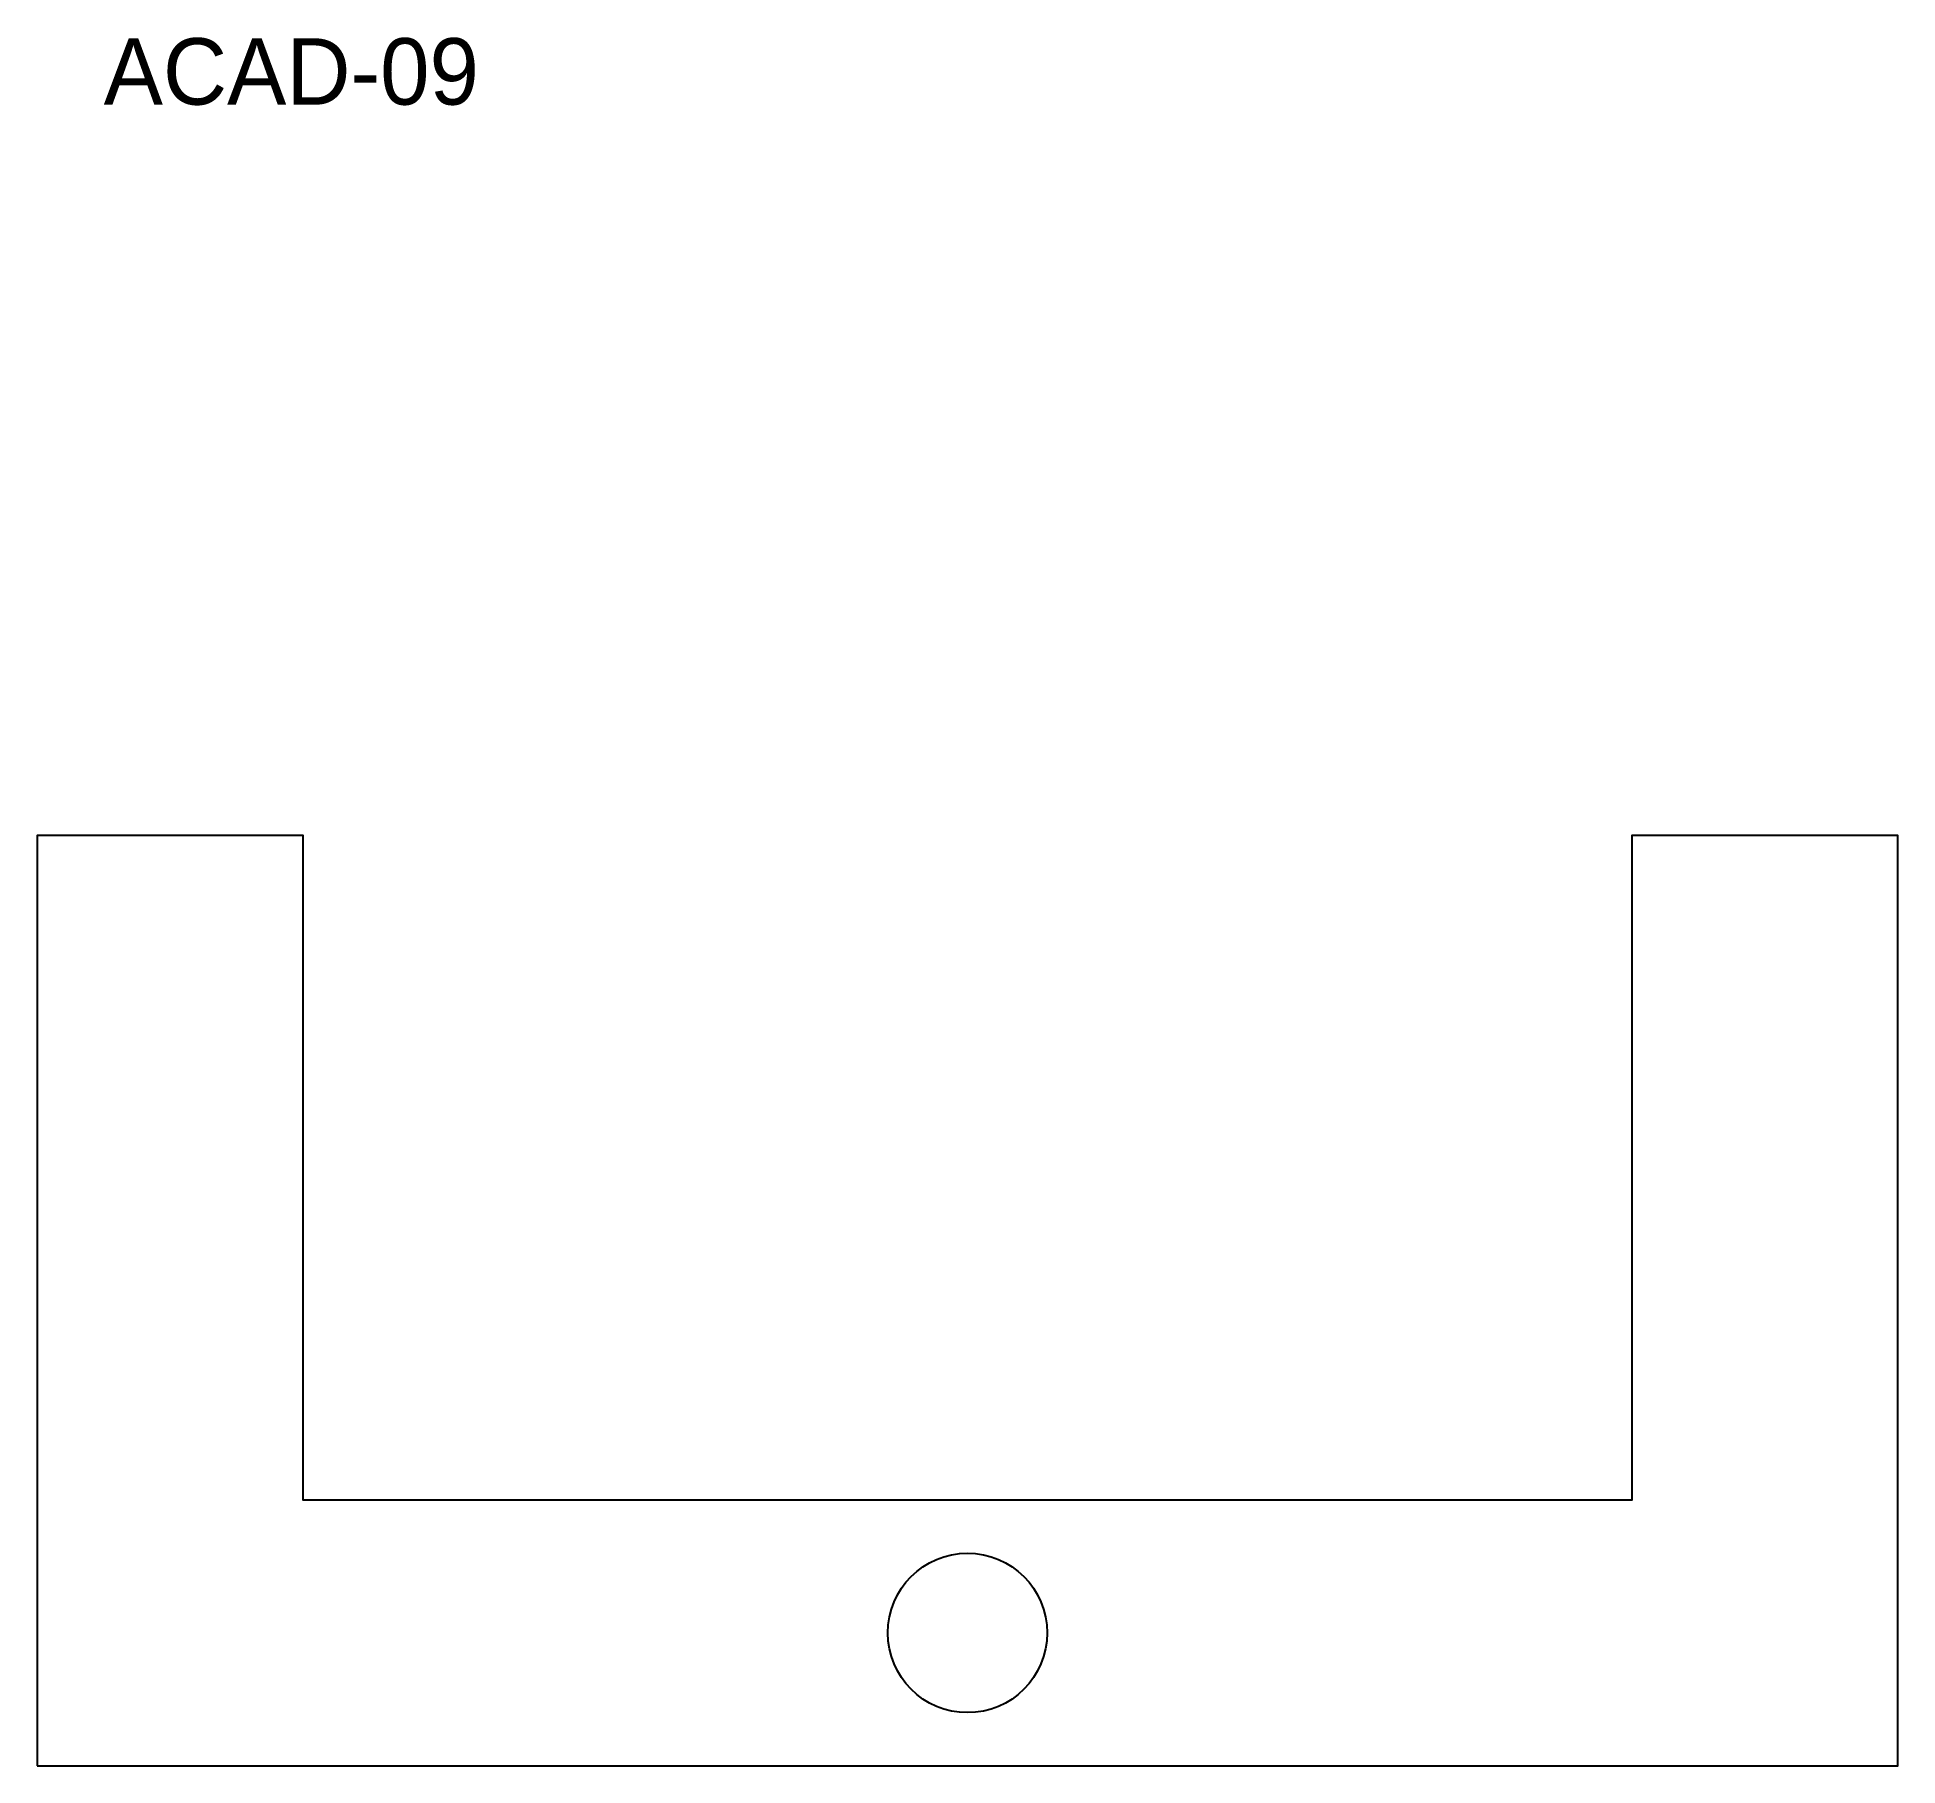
# Model space of a CAD drawing. Header units: metres. Extents: x 0 to 140, y 0 to 130.
import ezdxf

# ---------------------------------------------------------------- set-up
doc = ezdxf.new("R2010")
doc.units = ezdxf.units.M
for name, color, linetype in [('ANNOTATION', 7, 'Continuous'), ('HOLE', 7, 'Continuous'), ('OUTLINE', 7, 'Continuous')]:
    doc.layers.add(name, color=color, linetype=linetype)

msp = doc.modelspace()

# ---------------------------------------------------------------- linework, layer by layer
at = {"layer": 'HOLE'}
msp.add_circle((70, 10), 6, dxfattribs=at)
at = {"layer": 'OUTLINE'}
msp.add_lwpolyline([(0, 0), (140, 0), (140, 70), (120, 70), (120, 20), (20, 20), (20, 70), (0, 70)], close=True, dxfattribs=at)

# ---------------------------------------------------------------- texts
at = {"layer": 'ANNOTATION'}
msp.add_text('ACAD-09', height=5, dxfattribs=at).set_placement((5, 125))

doc.saveas('drawing.dxf')
